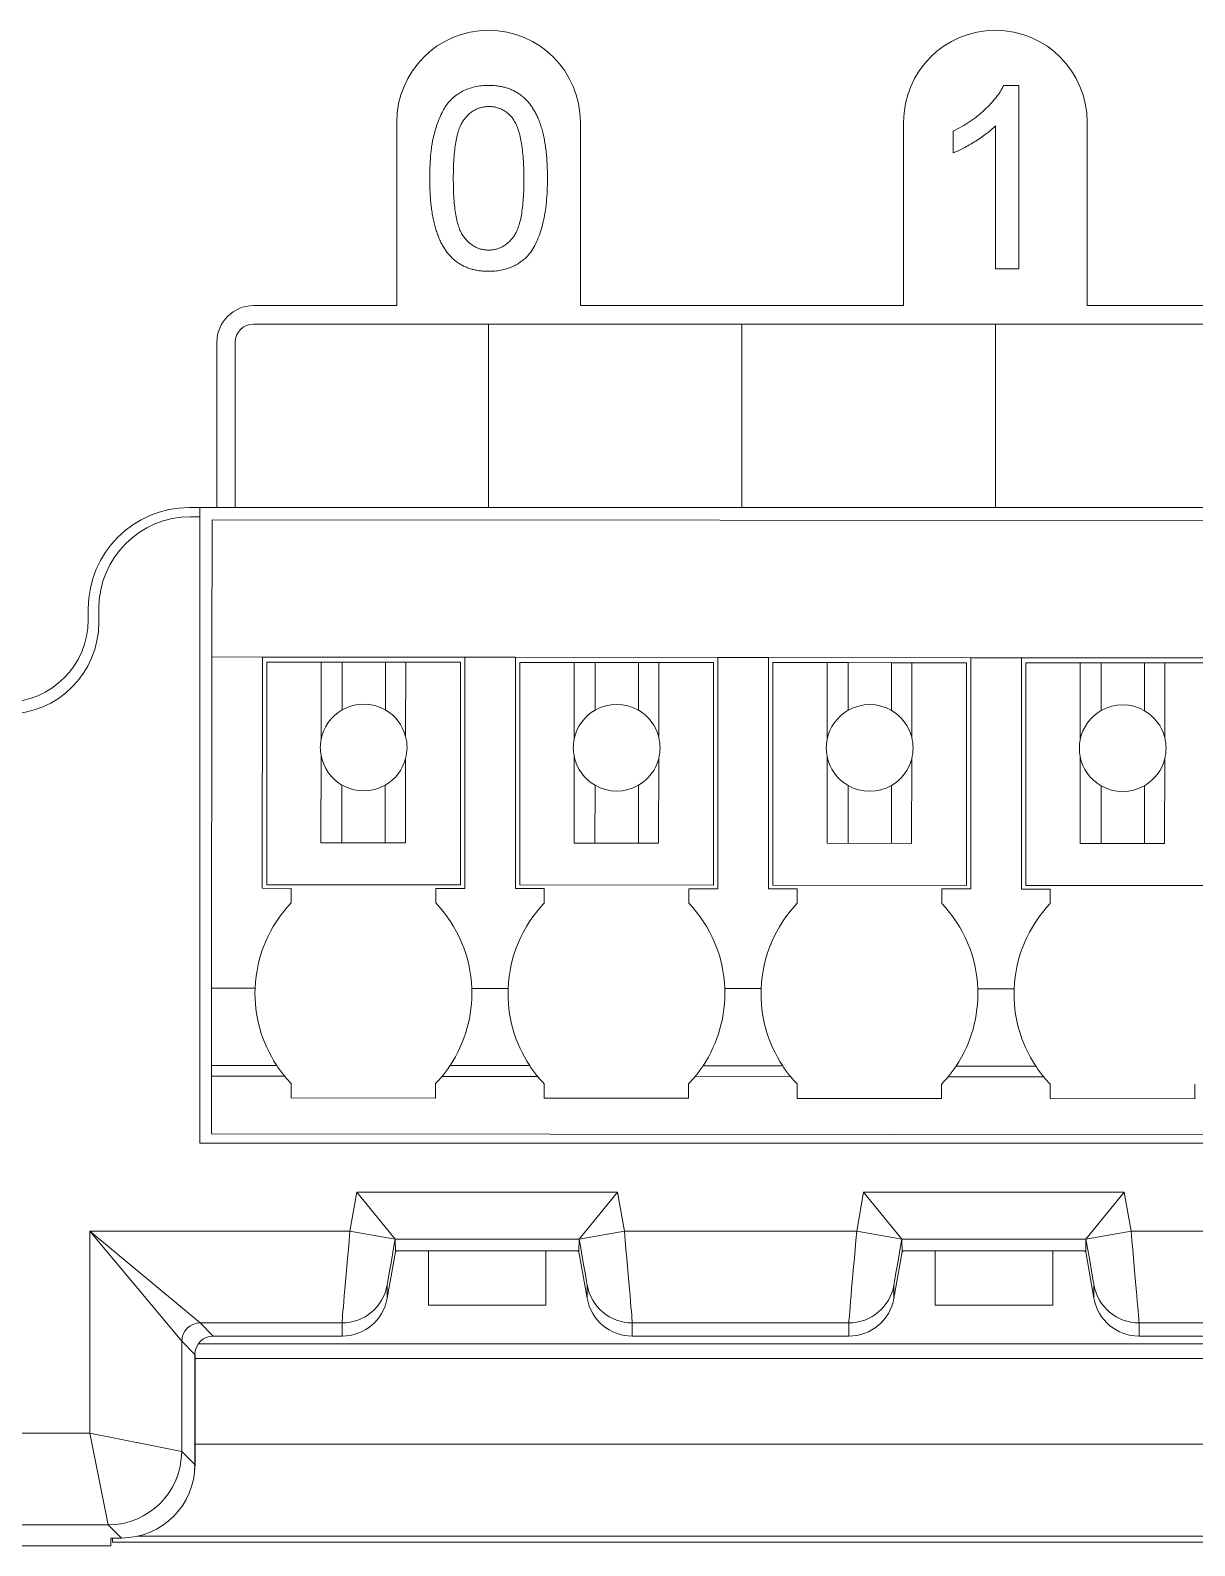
# Model space of a CAD drawing. Header units: inches. Extents: x 0.3 to 10.6, y 0.4 to 8.2.
# Drawn here: x 3.01 to 3.644, y 3.493 to 4.319 of the extents above; entities that cross this region are included whole.
import ezdxf

# ---------------------------------------------------------------- set-up
doc = ezdxf.new("R2010")
doc.units = ezdxf.units.IN
doc.header["$MEASUREMENT"] = 0

msp = doc.modelspace()

# ---------------------------------------------------------------- linework, layer by layer
at = {"color": 7, "linetype": 'Continuous', "lineweight": 15}
for p, q in [((3.54041, 4.28894), (3.54866, 4.28894)), ((3.54866, 4.28894), (3.54866, 4.18894)), ((3.20984, 4.26894), (3.20984, 4.16894)), ((3.30984, 4.16894), (3.30984, 4.26894)), ((3.48584, 4.26894), (3.48584, 4.16894)), ((3.58584, 4.16894), (3.58584, 4.26894)), ((3.51277, 4.25212), (3.51277, 4.26394)), ((3.53584, 4.18894), (3.53584, 4.26686)), ((3.54866, 4.18894), (3.53584, 4.18894)), ((3.20984, 4.16894), (3.13184, 4.16894)), ((3.48584, 4.16894), (3.30984, 4.16894)), ((3.76184, 4.16894), (3.58584, 4.16894)), ((3.25984, 4.15894), (3.13184, 4.15894)), ((3.25984, 4.05894), (3.25984, 4.15894)), ((3.39784, 4.15894), (3.25984, 4.15894)), ((3.39784, 4.15894), (3.39784, 4.05894)), ((3.53584, 4.15894), (3.39784, 4.15894)), ((3.53584, 4.05894), (3.53584, 4.15894)), ((3.67384, 4.15894), (3.53584, 4.15894)), ((3.11184, 4.14894), (3.11184, 4.05894)), ((3.12184, 4.14894), (3.12184, 4.05894)), ((3.09684, 4.05894), (3.11184, 4.05894)), ((3.09756, 4.05394), (3.10256, 4.05394)), ((3.10256, 4.05394), (3.10256, 4.05894)), ((3.10256, 4.05394), (3.10256, 3.71268)), ((3.11184, 4.05894), (3.12184, 4.05894)), ((3.12184, 4.05894), (3.25984, 4.05894)), ((3.25984, 4.05894), (3.39784, 4.05894)), ((3.39784, 4.05894), (3.53584, 4.05894)), ((3.53584, 4.05894), (3.67384, 4.05894)), ((3.10924, 4.05235), (3.10917, 3.97755)), ((4.23916, 4.0513), (3.10924, 4.05235)), ((3.04184, 3.99794), (3.04184, 4.00394)), ((3.04756, 3.99644), (3.04756, 4.00394)), ((3.10917, 3.97755), (3.109, 3.79719)), ((3.13673, 3.97752), (3.10917, 3.97755)), ((3.13673, 3.97752), (3.13661, 3.85154)), ((3.24697, 3.97742), (3.13673, 3.97752)), ((3.13909, 3.97476), (3.13898, 3.8535)), ((3.16862, 3.97474), (3.13909, 3.97476)), ((3.16858, 3.93258), (3.16862, 3.97474)), ((3.18003, 3.97473), (3.16862, 3.97474)), ((3.18003, 3.97473), (3.18001, 3.94873)), ((3.20366, 3.9747), (3.18003, 3.97473)), ((3.20366, 3.9747), (3.20363, 3.94871)), ((3.21468, 3.97469), (3.20366, 3.9747)), ((3.21468, 3.97469), (3.21464, 3.93429)), ((3.2446, 3.97467), (3.21468, 3.97469)), ((3.24449, 3.85341), (3.2446, 3.97467)), ((3.24685, 3.85144), (3.24697, 3.97742)), ((3.27452, 3.97739), (3.24697, 3.97742)), ((3.27452, 3.97739), (3.27441, 3.85141)), ((3.38476, 3.97729), (3.27452, 3.97739)), ((3.27688, 3.97464), (3.27677, 3.85338)), ((3.30646, 3.97461), (3.27688, 3.97464)), ((3.30643, 3.93272), (3.30646, 3.97461)), ((3.31788, 3.9746), (3.30646, 3.97461)), ((3.31788, 3.9746), (3.31786, 3.94863)), ((3.3415, 3.97458), (3.31788, 3.9746)), ((3.3415, 3.97458), (3.34148, 3.94855)), ((3.35253, 3.97457), (3.3415, 3.97458)), ((3.35253, 3.97457), (3.35249, 3.93396)), ((3.3824, 3.97454), (3.35253, 3.97457)), ((3.38228, 3.85328), (3.3824, 3.97454)), ((3.38464, 3.85131), (3.38476, 3.97729)), ((3.41232, 3.97727), (3.38476, 3.97729)), ((3.41232, 3.97727), (3.4122, 3.85128)), ((3.52256, 3.97717), (3.41232, 3.97727)), ((3.41468, 3.97451), (3.41457, 3.85325)), ((3.44426, 3.97448), (3.41468, 3.97451)), ((3.44422, 3.93259), (3.44426, 3.97448)), ((3.45568, 3.97447), (3.44426, 3.97448)), ((3.45568, 3.97447), (3.45565, 3.9485)), ((3.4793, 3.97445), (3.45568, 3.97447)), ((3.4793, 3.97445), (3.47927, 3.94842)), ((3.49032, 3.97444), (3.4793, 3.97445)), ((3.49032, 3.97444), (3.49028, 3.93383)), ((3.52019, 3.97441), (3.49032, 3.97444)), ((3.52008, 3.85315), (3.52019, 3.97441)), ((3.52244, 3.85118), (3.52256, 3.97717)), ((3.55012, 3.97714), (3.52256, 3.97717)), ((3.55012, 3.97714), (3.55, 3.85116)), ((3.66035, 3.97704), (3.55012, 3.97714)), ((3.55247, 3.97438), (3.55236, 3.85312)), ((3.58205, 3.97435), (3.55247, 3.97438)), ((3.58202, 3.93246), (3.58205, 3.97435)), ((3.59347, 3.97434), (3.58205, 3.97435)), ((3.59347, 3.97434), (3.59345, 3.94837)), ((3.61709, 3.97432), (3.59347, 3.97434)), ((3.61709, 3.97432), (3.61707, 3.94829)), ((3.62812, 3.97431), (3.61709, 3.97432)), ((3.62812, 3.97431), (3.62808, 3.9337)), ((3.65799, 3.97428), (3.62812, 3.97431)), ((3.16853, 3.87631), (3.16857, 3.92399)), ((3.21463, 3.92219), (3.21459, 3.87627)), ((3.30637, 3.87618), (3.30642, 3.92359)), ((3.35248, 3.92226), (3.35244, 3.87614)), ((3.44417, 3.87606), (3.44421, 3.92346)), ((3.49027, 3.92213), (3.49023, 3.87601)), ((3.58196, 3.87593), (3.58201, 3.92333)), ((3.62807, 3.92201), (3.62803, 3.87589)), ((3.17997, 3.90781), (3.17994, 3.8763)), ((3.20359, 3.90779), (3.20356, 3.87628)), ((3.31782, 3.90765), (3.31779, 3.87617)), ((3.34144, 3.90769), (3.34141, 3.87615)), ((3.45561, 3.90753), (3.45559, 3.87605)), ((3.47924, 3.90757), (3.47921, 3.87602)), ((3.59341, 3.9074), (3.59338, 3.87592)), ((3.61703, 3.90744), (3.617, 3.8759)), ((3.16853, 3.87631), (3.21459, 3.87627)), ((3.30637, 3.87618), (3.35244, 3.87614)), ((3.44417, 3.87606), (3.49023, 3.87601)), ((3.58196, 3.87593), (3.62803, 3.87589)), ((3.13661, 3.85154), (3.15236, 3.85152)), ((3.13898, 3.8535), (3.24449, 3.85341)), ((3.15236, 3.85152), (3.15235, 3.84365)), ((3.23109, 3.84358), (3.2311, 3.85145)), ((3.2311, 3.85145), (3.24685, 3.85144)), ((3.27441, 3.85141), (3.29016, 3.8514)), ((3.27677, 3.85338), (3.38228, 3.85328)), ((3.29016, 3.8514), (3.29015, 3.84352)), ((3.36889, 3.84345), (3.3689, 3.85132)), ((3.3689, 3.85132), (3.38464, 3.85131)), ((3.4122, 3.85128), (3.42795, 3.85127)), ((3.41457, 3.85325), (3.52008, 3.85315)), ((3.42795, 3.85127), (3.42794, 3.84339)), ((3.50668, 3.84332), (3.50669, 3.8512)), ((3.50669, 3.8512), (3.52244, 3.85118)), ((3.55, 3.85116), (3.56575, 3.85114)), ((3.55236, 3.85312), (3.65787, 3.85302)), ((3.56575, 3.85114), (3.56574, 3.84327)), ((3.109, 3.79719), (3.10896, 3.75509)), ((3.13268, 3.79716), (3.109, 3.79719)), ((3.27047, 3.79704), (3.25068, 3.79705)), ((3.40827, 3.79691), (3.38848, 3.79693)), ((3.54606, 3.79678), (3.52627, 3.7968)), ((3.10896, 3.7492), (3.10893, 3.71771)), ((3.14444, 3.75506), (3.10896, 3.75509)), ((3.10896, 3.75509), (3.10896, 3.7492)), ((3.14878, 3.74916), (3.10896, 3.7492)), ((3.28658, 3.74904), (3.23449, 3.74909)), ((3.28223, 3.75493), (3.23884, 3.75497)), ((3.42437, 3.74891), (3.37228, 3.74896)), ((3.42003, 3.7548), (3.37664, 3.75484)), ((3.56217, 3.74878), (3.51008, 3.74883)), ((3.55783, 3.75468), (3.51443, 3.75472)), ((3.15226, 3.74522), (3.15226, 3.73735)), ((3.231, 3.73728), (3.231, 3.74515)), ((3.29006, 3.7451), (3.29005, 3.73722)), ((3.36879, 3.73715), (3.3688, 3.74502)), ((3.42785, 3.74497), (3.42785, 3.7371)), ((3.50659, 3.73702), (3.50659, 3.7449)), ((3.56565, 3.74484), (3.56564, 3.73697)), ((3.64438, 3.73689), (3.64439, 3.74477)), ((3.15226, 3.73735), (3.231, 3.73728)), ((3.29005, 3.73722), (3.36879, 3.73715)), ((3.42785, 3.7371), (3.50659, 3.73702)), ((3.56564, 3.73697), (3.64438, 3.73689)), ((3.10893, 3.71771), (4.23885, 3.71666)), ((3.10256, 3.71268), (4.24556, 3.71268)), ((3.18434, 3.66479), (3.18808, 3.68605)), ((3.18808, 3.68605), (3.20896, 3.66045)), ((3.18808, 3.68605), (3.33004, 3.68605)), ((3.30917, 3.66045), (3.33004, 3.68605)), ((3.33004, 3.68605), (3.33379, 3.66479)), ((3.46034, 3.66479), (3.46408, 3.68605)), ((3.46408, 3.68605), (3.48496, 3.66045)), ((3.46408, 3.68605), (3.60604, 3.68605)), ((3.58517, 3.66045), (3.60604, 3.68605)), ((3.60604, 3.68605), (3.60979, 3.66479)), ((3.0927, 3.6048), (3.04271, 3.66479)), ((3.04271, 3.66479), (3.1027, 3.6148)), ((3.04271, 3.55479), (3.04271, 3.66479)), ((3.04271, 3.66479), (3.18434, 3.66479)), ((3.18434, 3.66479), (3.20896, 3.66045)), ((3.30917, 3.66045), (3.20896, 3.66045)), ((3.20896, 3.66045), (3.20906, 3.65344)), ((3.20906, 3.66105), (3.20906, 3.66105)), ((3.30906, 3.66105), (3.30906, 3.66105)), ((3.30917, 3.66045), (3.30906, 3.65344)), ((3.30917, 3.66045), (3.33379, 3.66479)), ((3.33379, 3.66479), (3.46034, 3.66479)), ((3.46034, 3.66479), (3.48496, 3.66045)), ((3.58517, 3.66045), (3.48496, 3.66045)), ((3.48496, 3.66045), (3.48506, 3.65344)), ((3.48506, 3.66105), (3.48506, 3.66105)), ((3.58506, 3.66105), (3.58506, 3.66105)), ((3.58517, 3.66045), (3.58506, 3.65344)), ((3.58517, 3.66045), (3.60979, 3.66479)), ((3.60979, 3.66479), (3.73634, 3.66479)), ((3.20463, 3.62827), (3.20906, 3.65344)), ((3.20976, 3.65413), (3.20906, 3.65344)), ((3.30836, 3.65413), (3.20976, 3.65413)), ((3.22706, 3.65413), (3.22706, 3.62444)), ((3.29106, 3.62444), (3.29106, 3.65413)), ((3.30836, 3.65413), (3.30906, 3.65344)), ((3.30906, 3.65344), (3.3135, 3.62827)), ((3.48063, 3.62827), (3.48506, 3.65344)), ((3.48576, 3.65413), (3.48506, 3.65344)), ((3.58436, 3.65413), (3.48576, 3.65413)), ((3.50306, 3.65413), (3.50306, 3.62444)), ((3.56706, 3.62444), (3.56706, 3.65413)), ((3.58436, 3.65413), (3.58506, 3.65344)), ((3.58506, 3.65344), (3.5895, 3.62827)), ((3.20463, 3.63545), (3.20463, 3.62827)), ((3.3135, 3.62827), (3.3135, 3.63545)), ((3.48063, 3.63545), (3.48063, 3.62827)), ((3.5895, 3.62827), (3.5895, 3.63545)), ((3.22706, 3.62444), (3.29106, 3.62444)), ((3.50306, 3.62444), (3.56706, 3.62444)), ((3.18001, 3.6148), (3.1027, 3.6148)), ((3.1027, 3.6148), (3.10989, 3.60761)), ((3.18001, 3.60761), (3.10989, 3.60761)), ((3.18001, 3.60761), (3.18001, 3.6148)), ((3.45601, 3.6148), (3.33812, 3.6148)), ((3.33812, 3.6148), (3.33812, 3.60761)), ((3.45601, 3.60761), (3.33812, 3.60761)), ((3.45601, 3.60761), (3.45601, 3.6148)), ((3.73201, 3.6148), (3.61412, 3.6148)), ((3.61412, 3.6148), (3.61412, 3.60761)), ((3.73201, 3.60761), (3.61412, 3.60761)), ((3.0927, 3.6048), (3.0927, 3.54479)), ((3.09989, 3.59761), (3.0927, 3.6048)), ((3.10176, 3.60344), (4.24636, 3.60344)), ((3.09989, 3.59761), (3.09989, 3.5376)), ((3.09989, 3.59744), (3.10006, 3.59744)), ((3.10006, 3.5396), (3.10006, 3.59744)), ((3.10006, 3.59544), (4.24806, 3.59544)), ((2.3032, 3.55479), (3.04271, 3.55479)), ((3.05271, 3.5048), (3.04271, 3.55479)), ((3.04271, 3.55479), (3.0927, 3.54479)), ((3.0927, 3.54479), (3.09989, 3.5376)), ((3.10006, 3.54871), (4.24806, 3.54871)), ((3.10006, 3.53956), (3.09962, 3.5366)), ((3.10006, 3.5396), (3.10006, 3.53956)), ((3.05271, 3.5048), (2.3032, 3.5048)), ((3.0599, 3.49761), (3.05271, 3.5048)), ((2.07906, 3.49344), (3.05406, 3.49344)), ((3.05406, 3.49344), (3.05406, 3.49761)), ((3.0599, 3.49761), (3.05406, 3.49761)), ((3.05506, 3.49544), (3.05506, 3.49761)), ((3.05506, 3.49544), (4.29306, 3.49544)), ((4.27888, 3.49871), (3.06924, 3.49871))]:
    msp.add_line(p, q, dxfattribs=at)
for centre, radius, start, end in [((3.25984, 4.26894), 0.05, 0, 180), ((3.53584, 4.26894), 0.05, 0, 180), ((3.13184, 4.14894), 0.02, 90, 180), ((3.13184, 4.14894), 0.01, 90, 180), ((3.09684, 4.00394), 0.055, 90, 180), ((3.09756, 4.00394), 0.05, 90, 180), ((2.99684, 3.99794), 0.045, 270, 0), ((2.99756, 3.99644), 0.05, 270, 0), ((3.1918, 3.92826), 0.02362, 119.9469, 169.47159), ((3.1918, 3.92826), 0.02362, 59.9469, 119.9469), ((3.1918, 3.92826), 0.02362, 14.78201, 59.9469), ((3.3296, 3.92813), 0.02362, 119.80146, 168.79958), ((3.3296, 3.92813), 0.02362, 59.80124, 119.80146), ((3.3296, 3.92813), 0.02362, 14.28144, 59.80124), ((3.46739, 3.928), 0.02362, 119.80146, 168.79958), ((3.46739, 3.928), 0.02362, 59.80124, 119.80146), ((3.46739, 3.928), 0.02362, 14.28144, 59.80124), ((3.60519, 3.92788), 0.02362, 119.80146, 168.79958), ((3.60519, 3.92788), 0.02362, 59.80124, 119.80146), ((3.60519, 3.92788), 0.02362, 14.28144, 59.80124), ((3.1918, 3.92826), 0.02362, 169.47159, 190.42221), ((3.1918, 3.92826), 0.02362, 345.11179, 14.78201), ((3.3296, 3.92813), 0.02362, 168.79958, 191.09422), ((3.3296, 3.92813), 0.02362, 345.61236, 14.28144), ((3.46739, 3.928), 0.02362, 168.79958, 191.09422), ((3.46739, 3.928), 0.02362, 345.61236, 14.28144), ((3.60519, 3.92788), 0.02362, 168.79958, 191.09422), ((3.60519, 3.92788), 0.02362, 345.61236, 14.28144), ((3.1918, 3.92826), 0.02362, 190.42221, 239.9469), ((3.1918, 3.92826), 0.02362, 299.9469, 345.11179), ((3.3296, 3.92813), 0.02362, 191.09422, 240.09234), ((3.3296, 3.92813), 0.02362, 300.09256, 345.61236), ((3.46739, 3.928), 0.02362, 191.09422, 240.09234), ((3.46739, 3.928), 0.02362, 300.09256, 345.61236), ((3.60519, 3.92788), 0.02362, 191.09422, 240.09234), ((3.60519, 3.92788), 0.02362, 300.09256, 345.61236), ((3.1918, 3.92826), 0.02362, 239.9469, 299.9469), ((3.3296, 3.92813), 0.02362, 240.09234, 300.09256), ((3.46739, 3.928), 0.02362, 240.09234, 300.09256), ((3.60519, 3.92788), 0.02362, 240.09234, 300.09256), ((3.20398, 3.79439), 0.07136, 136.34408, 177.77214), ((3.17937, 3.79441), 0.07136, 2.12166, 43.54972), ((3.34178, 3.79426), 0.07136, 136.34408, 177.77214), ((3.31717, 3.79428), 0.07136, 2.12166, 43.54972), ((3.47957, 3.79413), 0.07136, 136.34408, 177.77214), ((3.45497, 3.79416), 0.07136, 2.12166, 43.54972), ((3.61737, 3.79401), 0.07136, 136.34408, 177.77214), ((3.20398, 3.79439), 0.07136, 177.77214, 213.44615), ((3.17937, 3.79441), 0.07136, 326.44765, 2.12166), ((3.34178, 3.79426), 0.07136, 177.77214, 213.44615), ((3.31717, 3.79428), 0.07136, 326.44765, 2.12166), ((3.47957, 3.79413), 0.07136, 177.77214, 213.44615), ((3.45497, 3.79416), 0.07136, 326.44765, 2.12166), ((3.61737, 3.79401), 0.07136, 177.77214, 213.44615), ((3.20398, 3.79439), 0.07136, 213.44615, 219.32853), ((3.20398, 3.79439), 0.07136, 219.32853, 223.54972), ((3.17937, 3.79441), 0.07136, 316.34408, 320.56527), ((3.17937, 3.79441), 0.07136, 320.56527, 326.44765), ((3.34178, 3.79426), 0.07136, 213.44615, 219.32853), ((3.34178, 3.79426), 0.07136, 219.32853, 223.54972), ((3.31717, 3.79428), 0.07136, 316.34408, 320.56527), ((3.31717, 3.79428), 0.07136, 320.56527, 326.44765), ((3.47957, 3.79413), 0.07136, 213.44615, 219.32853), ((3.47957, 3.79413), 0.07136, 219.32853, 223.54972), ((3.45497, 3.79416), 0.07136, 316.34408, 320.56527), ((3.45497, 3.79416), 0.07136, 320.56527, 326.44765), ((3.61737, 3.79401), 0.07136, 213.44615, 219.32853), ((3.61737, 3.79401), 0.07136, 219.32853, 223.54972), ((3.18001, 3.6398), 0.025, 269.99664, 349.99477), ((3.33812, 3.6398), 0.025, 190.00523, 270.00336), ((3.45601, 3.6398), 0.025, 269.99664, 349.99477), ((3.61412, 3.6398), 0.025, 190.00523, 270.00336), ((3.1027, 3.60479), 0.01, 90.02044, 179.97956), ((3.05269, 3.5448), 0.04001, 270.02044, 359.97956)]:
    msp.add_arc(centre, radius, start, end, dxfattribs=at)
for centre, major_axis, ratio, start_param, end_param in [((3.18441, 3.66479), (0.00441, 0.05), 0.001527, 1.570931, 3.124274), ((3.20903, 3.66045), (0.00441, 0.025), 0.002985, 1.571323, 3.124666), ((3.30909, 3.66045), (-0.00441, 0.025), 0.002985, 3.15852, 4.711863), ((3.33371, 3.66479), (-0.00441, 0.05), 0.001527, 3.158911, 4.712254), ((3.46041, 3.66479), (0.00441, 0.05), 0.001527, 1.570931, 3.124274), ((3.48503, 3.66045), (0.00441, 0.025), 0.002985, 1.571323, 3.124666), ((3.58509, 3.66045), (-0.00441, 0.025), 0.002985, 3.15852, 4.711863), ((3.60971, 3.66479), (-0.00441, 0.05), 0.001527, 3.158911, 4.712254), ((3.18001, 3.63261), (0, 0.025), 0.999848, 3.141593, 4.537856), ((3.33812, 3.63261), (0, -0.025), 0.999848, 4.886922, 6.283185), ((3.45601, 3.63261), (0, 0.025), 0.999848, 3.141593, 4.537856), ((3.61412, 3.63261), (0, -0.025), 0.999848, 4.886922, 6.283185), ((3.10989, 3.59761), (-0.00707, 0.00707), 0.999695, 5.497939, 7.068431), ((3.05988, 3.53761), (0.02829, -0.02829), 0.999695, 5.497939, 7.068431), ((3.06006, 3.5396), (0, -0.04001), 0.999848, 1.459911, 1.570796)]:
    msp.add_ellipse(centre, major_axis=major_axis, ratio=ratio, start_param=start_param, end_param=end_param, dxfattribs=at)
for points, knots in [([(3.25984, 4.28894), (3.25856, 4.2889), (3.25604, 4.28882), (3.25235, 4.28822), (3.24888, 4.28718), (3.24562, 4.28579), (3.24264, 4.28401), (3.23997, 4.28186), (3.23765, 4.27934), (3.2357, 4.27644), (3.234, 4.27322), (3.23249, 4.26969), (3.23113, 4.26583), (3.23016, 4.26237), (3.22947, 4.25939), (3.22901, 4.25693), (3.22863, 4.25428), (3.22834, 4.25144), (3.2281, 4.24841), (3.22791, 4.2452), (3.22782, 4.24179), (3.2278, 4.23946), (3.22779, 4.23825)], [0, 0, 0, 0, 0.056724, 0.111437, 0.164368, 0.216435, 0.267641, 0.31736, 0.367473, 0.41821, 0.471404, 0.527966, 0.588061, 0.652134, 0.686345, 0.723264, 0.76261, 0.804739, 0.84943, 0.896711, 0.94689, 1, 1, 1, 1]), ([(3.29189, 4.23825), (3.29188, 4.23968), (3.29186, 4.24248), (3.2917, 4.24658), (3.29143, 4.25047), (3.29102, 4.25415), (3.29053, 4.25763), (3.2899, 4.2609), (3.28919, 4.26397), (3.28834, 4.26684), (3.28741, 4.26954), (3.28635, 4.27205), (3.28516, 4.27438), (3.28389, 4.27654), (3.28249, 4.27852), (3.28102, 4.28035), (3.2794, 4.28198), (3.27768, 4.28345), (3.27584, 4.28474), (3.27389, 4.28586), (3.27184, 4.28684), (3.26965, 4.28758), (3.26736, 4.28819), (3.26496, 4.28863), (3.26244, 4.2889), (3.26072, 4.28892), (3.25984, 4.28894)], [0, 0, 0, 0, 0.063114, 0.123615, 0.180974, 0.235261, 0.287101, 0.336031, 0.382382, 0.426334, 0.468211, 0.50825, 0.546628, 0.58365, 0.618994, 0.653583, 0.687156, 0.720422, 0.75323, 0.78626, 0.819504, 0.853545, 0.888308, 0.923996, 0.96135, 1, 1, 1, 1]), ([(3.51277, 4.26394), (3.51437, 4.26476), (3.51753, 4.26639), (3.52199, 4.2692), (3.52615, 4.27224), (3.52995, 4.27552), (3.53336, 4.27887), (3.53623, 4.28226), (3.53863, 4.28554), (3.53983, 4.28784), (3.54041, 4.28894)], [0, 0, 0, 0, 0.142657, 0.281169, 0.416977, 0.550852, 0.678364, 0.795032, 0.901998, 1, 1, 1, 1]), ([(3.24061, 4.23829), (3.24063, 4.24018), (3.24065, 4.24379), (3.24091, 4.24895), (3.24132, 4.25361), (3.24189, 4.25779), (3.24264, 4.26147), (3.24354, 4.26467), (3.24463, 4.26737), (3.24591, 4.26962), (3.24735, 4.27145), (3.24884, 4.27304), (3.25044, 4.2744), (3.25217, 4.27548), (3.25397, 4.27636), (3.25589, 4.27696), (3.2579, 4.27733), (3.25928, 4.27737), (3.25998, 4.2774)], [0, 0, 0, 0, 0.115629, 0.221541, 0.317048, 0.403151, 0.480181, 0.547649, 0.607036, 0.658652, 0.705723, 0.749804, 0.792587, 0.833874, 0.874768, 0.915223, 0.956881, 1, 1, 1, 1]), ([(3.25998, 4.2774), (3.26065, 4.27738), (3.26195, 4.27735), (3.26386, 4.27702), (3.26568, 4.27647), (3.26741, 4.27573), (3.26902, 4.27473), (3.27057, 4.27357), (3.27199, 4.27215), (3.27285, 4.27109), (3.27329, 4.27055)], [0, 0, 0, 0, 0.127665, 0.251739, 0.372753, 0.492147, 0.61407, 0.737197, 0.865607, 1, 1, 1, 1]), ([(3.27329, 4.27055), (3.27376, 4.26975), (3.27477, 4.26807), (3.27589, 4.26514), (3.27689, 4.2618), (3.27771, 4.25799), (3.2783, 4.25372), (3.27877, 4.24899), (3.27901, 4.24379), (3.27905, 4.24018), (3.27907, 4.23829)], [0, 0, 0, 0, 0.083888, 0.177154, 0.282514, 0.3994, 0.529491, 0.672802, 0.829536, 1, 1, 1, 1]), ([(3.53584, 4.26686), (3.53511, 4.26615), (3.53357, 4.26467), (3.53098, 4.26257), (3.52808, 4.26045), (3.52492, 4.25841), (3.52171, 4.25649), (3.51859, 4.25476), (3.51564, 4.2533), (3.5137, 4.2525), (3.51277, 4.25212)], [0, 0, 0, 0, 0.11167, 0.232094, 0.362743, 0.502558, 0.641525, 0.771098, 0.890162, 1, 1, 1, 1]), ([(3.22779, 4.23825), (3.22781, 4.23683), (3.22783, 4.23405), (3.22798, 4.22999), (3.22827, 4.22613), (3.22863, 4.22246), (3.22917, 4.219), (3.22976, 4.21573), (3.23048, 4.21266), (3.23132, 4.20979), (3.23226, 4.20711), (3.2333, 4.2046), (3.23445, 4.20225), (3.23575, 4.2001), (3.23713, 4.19811), (3.23861, 4.19628), (3.24022, 4.19463), (3.24195, 4.19316), (3.24378, 4.19185), (3.24573, 4.19072), (3.2478, 4.18979), (3.24998, 4.18899), (3.25229, 4.1884), (3.2547, 4.18796), (3.25723, 4.18769), (3.25896, 4.18767), (3.25984, 4.18765)], [0, 0, 0, 0, 0.062874, 0.122837, 0.179657, 0.23396, 0.285595, 0.334513, 0.380905, 0.424895, 0.466529, 0.506488, 0.545032, 0.581831, 0.617448, 0.652067, 0.68588, 0.719175, 0.752182, 0.78524, 0.818656, 0.852548, 0.887626, 0.923635, 0.961022, 1, 1, 1, 1]), ([(3.25984, 4.19919), (3.25918, 4.19922), (3.25787, 4.19927), (3.25594, 4.1996), (3.25409, 4.20023), (3.25233, 4.20104), (3.25064, 4.2021), (3.24905, 4.2034), (3.24753, 4.20492), (3.24607, 4.20672), (3.24474, 4.2089), (3.24364, 4.2116), (3.24269, 4.21479), (3.24192, 4.21849), (3.24134, 4.22271), (3.24091, 4.22744), (3.24065, 4.2327), (3.24063, 4.23637), (3.24061, 4.23829)], [0, 0, 0, 0, 0.040782, 0.08087, 0.120268, 0.160187, 0.20046, 0.242265, 0.286459, 0.332952, 0.384431, 0.443389, 0.511681, 0.58902, 0.676245, 0.773705, 0.881568, 1, 1, 1, 1]), ([(3.27907, 4.23829), (3.27906, 4.23637), (3.27904, 4.23269), (3.27878, 4.22743), (3.27834, 4.22268), (3.27777, 4.21846), (3.277, 4.21475), (3.27604, 4.21157), (3.27496, 4.20887), (3.27362, 4.2067), (3.27215, 4.20492), (3.27063, 4.2034), (3.26904, 4.2021), (3.26737, 4.20102), (3.2656, 4.2002), (3.26375, 4.19961), (3.26182, 4.19927), (3.26051, 4.19922), (3.25984, 4.19919)], [0, 0, 0, 0, 0.118406, 0.226654, 0.324092, 0.411705, 0.489026, 0.556909, 0.616233, 0.667349, 0.713512, 0.757697, 0.799493, 0.839976, 0.879886, 0.919149, 0.959227, 1, 1, 1, 1]), ([(3.28218, 4.19729), (3.28297, 4.19843), (3.28461, 4.20079), (3.28652, 4.20481), (3.28823, 4.20923), (3.28956, 4.21415), (3.29061, 4.21952), (3.29137, 4.22536), (3.2918, 4.23165), (3.29186, 4.236), (3.29189, 4.23825)], [0, 0, 0, 0, 0.097421, 0.200886, 0.311172, 0.429798, 0.55774, 0.694715, 0.84213, 1, 1, 1, 1]), ([(3.25984, 4.18765), (3.261, 4.18769), (3.26325, 4.18775), (3.26655, 4.18819), (3.26964, 4.18896), (3.27255, 4.18999), (3.27526, 4.19137), (3.27777, 4.19305), (3.28013, 4.19499), (3.28149, 4.19651), (3.28218, 4.19729)], [0, 0, 0, 0, 0.137903, 0.268873, 0.395178, 0.517089, 0.636743, 0.756222, 0.876628, 1, 1, 1, 1])]:
    msp.add_open_spline(points, degree=3, knots=knots, dxfattribs=at)

doc.saveas('drawing.dxf')
